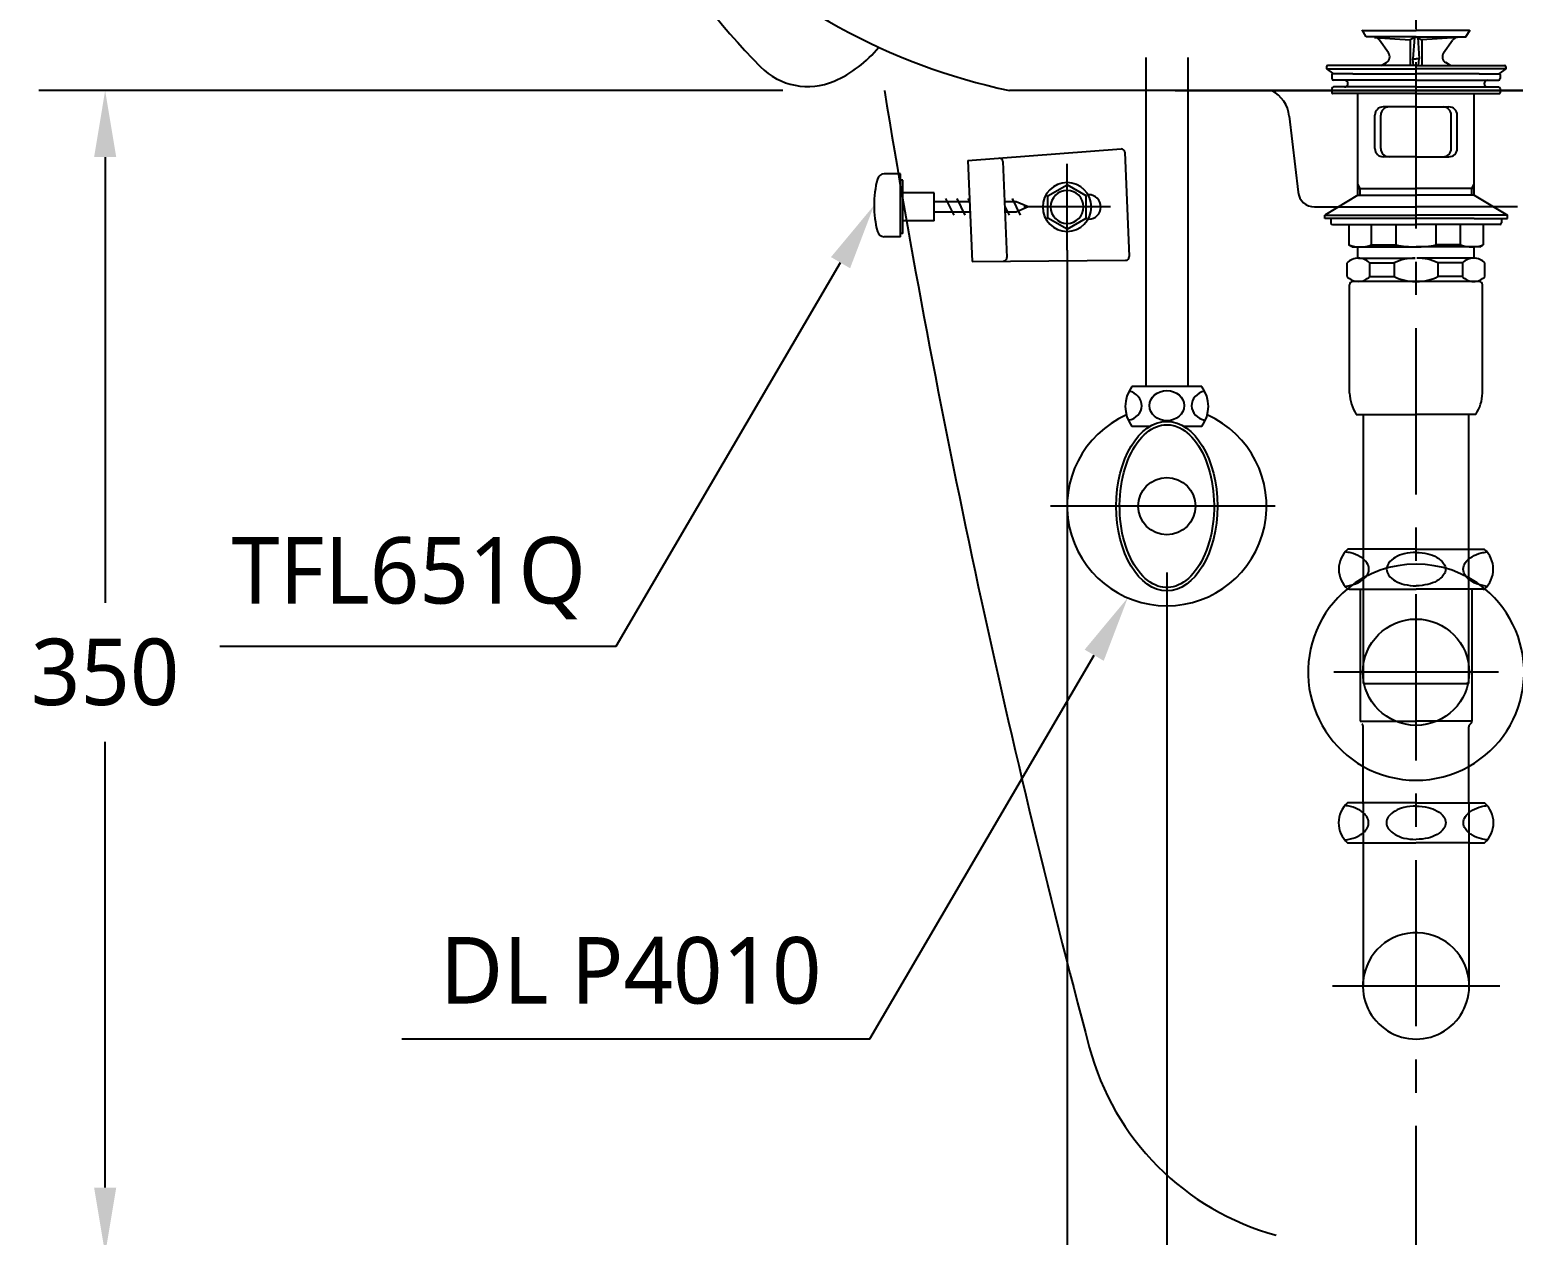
# Model space of a CAD drawing. Extents: x 6362 to 12807, y 0 to 2100.
# Drawn here: x 10489.4 to 10935.9, y 369.8 to 732.5 of the extents above; entities that cross this region are included whole.
import ezdxf

# ---------------------------------------------------------------- set-up
doc = ezdxf.new("R2010")
doc.units = 0
doc.header["$LTSCALE"] = 20
doc.header["$MEASUREMENT"] = 0
doc.linetypes.add('CENTER', pattern=[2, 1.25, -0.25, 0.25, -0.25])
doc.layers.get('0').update_dxf_attribs({"linetype": 'CONTINUOUS'})
doc.layers.get('DEFPOINTS').update_dxf_attribs({"linetype": 'CONTINUOUS'})
for name, color, linetype in [('1', 1, 'CONTINUOUS'), ('3', 3, 'CONTINUOUS'), ('4', 4, 'CONTINUOUS'), ('6', 6, 'CONTINUOUS'), ('7', 7, 'CONTINUOUS'), ('CENTER', 2, 'CENTER')]:
    doc.layers.add(name, color=color, linetype=linetype)
doc.styles.get("Standard").update_dxf_attribs({"font": 'NanumGothic.ttf'})
doc.dimstyles.get("Standard").update_dxf_attribs({"dimtxt": 2.5, "dimasz": 2, "dimexe": 2, "dimexo": 1, "dimgap": 1.5, "dimtad": 1, "dimdec": 0, "dimlfac": 10, "dimrnd": 0.5, "dimzin": 0, "dimdsep": 46, "dimtxsty": 'Standard', "dimcen": 0, "dimclrt": 2, "dimadec": 0, "dimazin": 0, "dimtfac": 1, "dimtdec": 0, "dimtmove": 0, "dimatfit": 3, "dimfxl": 1, "dimtolj": 1, "dimtzin": 0, "dimarcsym": 0})

# ---------------------------------------------------------------- blocks, each defined once
blk = doc.blocks.new('*D93')
at = {"color": 3, "lineweight": -2, "transparency": 16777216}
for p, q in [((10831.66, 569.14), (10831.66, 275.93)), ((10981.66, 569.14), (10981.66, 275.93)), ((10961.66, 295.93), (10851.66, 295.93))]:
    blk.add_line(p, q, dxfattribs=at)
at = {"color": 3, "transparency": 16777216}
for points in [[(10851.66, 299.26), (10851.66, 292.59), (10831.66, 295.93)], [(10961.66, 299.26), (10961.66, 292.59), (10981.66, 295.93)]]:
    blk.add_solid(points, dxfattribs=at)
at = {"layer": 'DEFPOINTS', "color": 0, "transparency": 16777216}
for p in [(10831.66, 569.14), (10981.66, 569.14), (10831.66, 295.93)]:
    blk.add_point(p, dxfattribs=at)
at = {"color": 2, "transparency": 16777216, "insert": (10906.66, 316.78), "char_height": 20, "attachment_point": 5}
blk.add_mtext('\\A1;150', dxfattribs=at)
blk = doc.blocks.new('*D94')
at = {"color": 3, "lineweight": -2, "transparency": 16777216}
for p, q in [((10716.1, 714.14), (10492.16, 714.14)), ((10512.16, 694.14), (10512.16, 560.04)), ((10512.16, 384.14), (10512.16, 518.24)), ((10906.66, 364.14), (10492.16, 364.14))]:
    blk.add_line(p, q, dxfattribs=at)
at = {"color": 3, "transparency": 16777216}
for points in [[(10508.83, 694.14), (10515.5, 694.14), (10512.16, 714.14)], [(10508.83, 384.14), (10515.5, 384.14), (10512.16, 364.14)]]:
    blk.add_solid(points, dxfattribs=at)
at = {"layer": 'DEFPOINTS', "color": 0, "transparency": 16777216}
for p in [(10716.1, 714.14), (10512.16, 364.14), (10906.66, 364.14)]:
    blk.add_point(p, dxfattribs=at)
at = {"color": 2, "transparency": 16777216, "insert": (10512.16, 539.14), "char_height": 20, "attachment_point": 5}
blk.add_mtext('\\A1;350', dxfattribs=at)
blk = doc.blocks.new('*D88')
at = {"layer": '1', "color": 3, "lineweight": -2, "transparency": 16777216}
for p, q in [((10801.66, 666.14), (10801.66, 222.97)), ((11011.66, 666.14), (11011.66, 222.97)), ((10821.66, 242.97), (10991.66, 242.97))]:
    blk.add_line(p, q, dxfattribs=at)
at = {"layer": '1', "color": 3, "transparency": 16777216}
for points in [[(10821.66, 246.3), (10821.66, 239.64), (10801.66, 242.97)], [(10991.66, 246.3), (10991.66, 239.64), (11011.66, 242.97)]]:
    blk.add_solid(points, dxfattribs=at)
at = {"layer": 'DEFPOINTS', "color": 0, "transparency": 16777216}
for p in [(10801.66, 666.14), (11011.66, 666.14), (11011.66, 242.97)]:
    blk.add_point(p, dxfattribs=at)
at = {"layer": '1', "color": 2, "transparency": 16777216, "insert": (10906.66, 263.81), "char_height": 20, "attachment_point": 5}
blk.add_mtext('\\A1;210', dxfattribs=at)

msp = doc.modelspace()

# ---------------------------------------------------------------- linework, layer by layer
msp.add_arc((10723.61988, 735.36885), 20, 224.5901609, 293.3261404)
at = {"layer": '1', "color": 3}
for p, q in [((10665.90899, 546.99539), (10733.46479, 662.38035)), ((10546.63414, 546.99539), (10665.90899, 546.99539)), ((10742.23984, 428.90026), (10809.79564, 544.28522)), ((10601.47297, 428.90026), (10742.23984, 428.90026))]:
    msp.add_line(p, q, dxfattribs=at)
for points in [[(10730.58822, 664.06453), (10736.34136, 660.69617), (10743.56987, 679.63977)], [(10806.91907, 545.9694), (10812.67221, 542.60104), (10819.90072, 561.54464)]]:
    msp.add_solid(points, dxfattribs=at)
at = {"layer": '3'}
for p, q in [((10891.6625, 730.33724), (10890.43118, 732.46995)), ((10890.54772, 732.2681), (10906.6625, 732.2681)), ((10922.77729, 732.2681), (10906.6625, 732.2681)), ((10921.6625, 730.33724), (10922.89383, 732.46995)), ((10906.6625, 730.33724), (10891.6625, 730.33724)), ((10894.17778, 730.15295), (10904.9125, 729.45158)), ((10898.38784, 725.45795), (10895.66964, 729.31092)), ((10906.6625, 730.33724), (10904.9125, 729.45158)), ((10904.9125, 729.45158), (10904.9125, 721.73724)), ((10906.14483, 730.07525), (10905.7125, 723.66737)), ((10906.6625, 730.33724), (10908.4125, 729.45158)), ((10906.6625, 730.33724), (10921.6625, 730.33724)), ((10907.18018, 730.07525), (10907.6125, 723.66737)), ((10919.14723, 730.15295), (10908.4125, 729.45158)), ((10908.4125, 729.45158), (10908.4125, 721.73724)), ((10914.93717, 725.45795), (10917.65537, 729.31092)), ((10905.7125, 723.69157), (10906.6625, 723.69157)), ((10905.9156, 721.73724), (10905.7125, 723.69157)), ((10907.6125, 723.69157), (10906.6625, 723.69157)), ((10907.40941, 721.73724), (10907.6125, 723.69157)), ((10879.6625, 721.33724), (10879.6625, 720.73724)), ((10879.6625, 720.73724), (10906.6625, 720.73724)), ((10879.6625, 720.73724), (10881.80473, 719.23724)), ((10889.3625, 721.73724), (10880.0625, 721.73724)), ((10881.36067, 719.03724), (10881.36067, 717.73724)), ((10887.6625, 719.23724), (10881.56067, 719.23724)), ((10887.6625, 719.23724), (10906.6625, 719.23724)), ((10906.6625, 721.73724), (10889.3625, 721.73724)), ((10896.30608, 721.73724), (10897.7536, 722.57297)), ((10906.6625, 721.73724), (10923.9625, 721.73724)), ((10933.6625, 720.73724), (10906.6625, 720.73724)), ((10925.66251, 719.23724), (10906.6625, 719.23724)), ((10917.01893, 721.73724), (10915.57141, 722.57297)), ((10923.9625, 721.73724), (10933.2625, 721.73724)), ((10925.66251, 719.23724), (10931.76434, 719.23724)), ((10933.6625, 720.73724), (10931.52028, 719.23724)), ((10931.96434, 719.03724), (10931.96434, 717.73724)), ((10933.6625, 721.33724), (10933.6625, 720.73724)), ((10881.36067, 714.73724), (10881.36067, 713.43724)), ((10906.6625, 717.23724), (10881.86067, 717.23724)), ((10906.6625, 715.23724), (10881.86067, 715.23724)), ((10906.6625, 717.23724), (10931.46434, 717.23724)), ((10906.6625, 715.23724), (10931.46434, 715.23724)), ((10931.96434, 714.73724), (10931.96434, 713.43724)), ((10906.6625, 713.23724), (10881.56067, 713.23724)), ((10889.1625, 682.64283), (10889.1625, 713.23724)), ((10906.6625, 713.23724), (10931.76434, 713.23724)), ((10924.1625, 682.64283), (10924.1625, 713.23724)), ((10894.28814, 696.73724), (10894.28814, 706.73724)), ((10896.0559, 696.73724), (10896.0559, 706.73724)), ((10906.6625, 709.23724), (10896.78814, 709.23724)), ((10906.6625, 709.23724), (10916.53687, 709.23724)), ((10917.26911, 696.73724), (10917.26911, 706.73724)), ((10919.03687, 696.73724), (10919.03687, 706.73724)), ((10771.82088, 693.15319), (10817.88341, 696.59124)), ((10771.82088, 693.15319), (10773.07444, 662.72901)), ((10782.34549, 692.77207), (10783.53202, 663.97466)), ((10819.01067, 695.58737), (10820.30453, 664.18518)), ((10906.6625, 694.23724), (10896.78814, 694.23724)), ((10906.6625, 694.23724), (10916.53687, 694.23724)), ((10751.54987, 689.08977), (10746.60344, 689.08977)), ((10751.54987, 670.18977), (10751.54987, 689.08977)), ((10752.163, 687.17533), (10751.54987, 687.17533)), ((10752.163, 683.34283), (10752.163, 687.17533)), ((10752.163, 674.94283), (10752.163, 683.34283)), ((10761.613, 683.34283), (10752.163, 683.34283)), ((10761.613, 674.94283), (10761.613, 683.34283)), ((10889.8625, 684.73724), (10889.1625, 685.94968)), ((10889.1625, 684.73724), (10906.6625, 684.73724)), ((10889.8625, 682.64283), (10889.8625, 684.73724)), ((10924.1625, 684.73724), (10906.6625, 684.73724)), ((10923.4625, 684.73724), (10924.1625, 685.94968)), ((10923.4625, 682.64283), (10923.4625, 684.73724)), ((10772.33541, 680.66533), (10761.613, 680.66533)), ((10765.09826, 681.66533), (10767.53627, 676.62033)), ((10768.4302, 681.66533), (10770.8682, 676.62033)), ((10771.76213, 681.66533), (10772.3438, 680.46167)), ((10786.2958, 680.66533), (10782.84432, 680.66533)), ((10782.90054, 679.30094), (10784.19595, 676.62033)), ((10785.08988, 681.66533), (10787.52788, 676.62033)), ((10789.97144, 679.14283), (10786.2958, 680.66533)), ((10789.97144, 679.14283), (10786.2958, 677.62033)), ((10808.12291, 682.81783), (10807.97933, 682.81783)), ((10889.1625, 682.64283), (10879.1625, 676.64283)), ((10889.1625, 682.64283), (10906.6625, 682.64283)), ((10924.1625, 682.64283), (10906.6625, 682.64283)), ((10924.1625, 682.64283), (10934.1625, 676.64283)), ((10752.163, 671.11033), (10752.163, 674.94283)), ((10761.613, 674.94283), (10752.163, 674.94283)), ((10772.46088, 677.62033), (10761.613, 677.62033)), ((10786.2958, 677.62033), (10782.96978, 677.62033)), ((10808.12291, 675.46783), (10807.97933, 675.46783)), ((10879.1625, 675.64283), (10879.1625, 676.64283)), ((10879.1625, 676.64283), (10906.6625, 676.64283)), ((10889.1625, 675.64283), (10879.1625, 675.64283)), ((10880.97038, 675.64283), (10880.97038, 674.34283)), ((10924.1625, 675.64283), (10889.1625, 675.64283)), ((10934.1625, 676.64283), (10906.6625, 676.64283)), ((10924.1625, 675.64283), (10934.1625, 675.64283)), ((10932.35463, 675.64283), (10932.35463, 674.34283)), ((10934.1625, 675.64283), (10934.1625, 676.64283)), ((10751.54987, 670.18977), (10746.60344, 670.18977)), ((10752.163, 671.11033), (10751.54987, 671.11033)), ((10881.47038, 673.84283), (10886.47038, 673.84283)), ((10886.47038, 673.84283), (10886.47038, 667.72019)), ((10886.47038, 673.84283), (10906.6625, 673.84283)), ((10893.24516, 667.72019), (10893.24516, 673.84283)), ((10900.64582, 667.72019), (10900.64582, 673.84283)), ((10926.85463, 673.84283), (10906.6625, 673.84283)), ((10912.67919, 667.72019), (10912.67919, 673.84283)), ((10920.07985, 667.72019), (10920.07985, 673.84283)), ((10931.85463, 673.84283), (10926.85463, 673.84283)), ((10926.85463, 673.84283), (10926.85463, 667.72019)), ((10887.47038, 667.14283), (10886.47038, 667.72019)), ((10887.47038, 667.14283), (10888.87038, 667.14283)), ((10888.87038, 667.14283), (10906.6625, 667.14283)), ((10889.1625, 663.7316), (10889.1625, 667.14283)), ((10893.24516, 667.72019), (10900.64582, 667.72019)), ((10924.45463, 667.14283), (10906.6625, 667.14283)), ((10920.07985, 667.72019), (10912.67919, 667.72019)), ((10924.1625, 663.7316), (10924.1625, 667.14283)), ((10925.85463, 667.14283), (10924.45463, 667.14283)), ((10925.85463, 667.14283), (10926.85463, 667.72019)), ((10773.07444, 662.72901), (10819.26367, 663.09199)), ((10885.91881, 658.18062), (10885.91881, 662.29387)), ((10889.3062, 663.73724), (10906.41881, 663.73724)), ((10892.69359, 662.29387), (10892.69359, 658.18062)), ((10892.69359, 662.29387), (10900.09425, 662.29387)), ((10900.09425, 662.29387), (10900.09425, 658.18062)), ((10924.01881, 663.73724), (10906.9062, 663.73724)), ((10920.63142, 662.29387), (10913.23076, 662.29387)), ((10913.23076, 662.29387), (10913.23076, 658.18062)), ((10920.63142, 662.29387), (10920.63142, 658.18062)), ((10927.4062, 658.18062), (10927.4062, 662.29387)), ((10906.6625, 656.73724), (10887.6625, 656.73724)), ((10892.69359, 658.18062), (10900.09425, 658.18062)), ((10924.01881, 656.73724), (10906.6625, 656.73724)), ((10920.63142, 658.18062), (10913.23076, 658.18062)), ((10923.4625, 656.73724), (10924.01881, 656.73724)), ((10924.01881, 656.73724), (10924.41881, 656.73724)), ((10925.6625, 656.73724), (10924.1625, 656.73724)), ((10886.6625, 623.1349), (10886.6625, 655.73724)), ((10926.6625, 623.1349), (10926.6625, 655.73724)), ((10926.6625, 650.373), (10926.6625, 655.73724)), ((10888.66251, 616.73724), (10906.6625, 616.73724)), ((10890.7875, 616.73724), (10890.7875, 535.73724)), ((10924.6625, 616.73724), (10906.6625, 616.73724)), ((10922.5375, 535.73724), (10922.5375, 616.73724)), ((10890.7875, 535.73724), (10922.5375, 535.73724)), ((10922.5375, 535.73724), (10921.8375, 535.73724))]:
    msp.add_line(p, q, dxfattribs=at)
for points in [[(10801.63828, 672.48843), (10795.8875, 675.80864), (10795.8875, 682.47703), (10801.63828, 685.79724)], [(10801.63828, 672.48843), (10807.38905, 675.80864), (10807.38905, 682.47703), (10801.63828, 685.79724)]]:
    msp.add_lwpolyline(points, dxfattribs=at)
for centre, radius, start, end in [((10894.03539, 728.15799), 2, 35.2023251, 86.2618095), ((10919.28961, 728.15799), 2, 93.7381905, 144.7976749), ((10896.7536, 724.30502), 2, 300, 35.2023251), ((10916.57141, 724.30502), 2, 144.7976749, 240), ((10880.0625, 721.33724), 0.4, 90, 180), ((10881.56067, 719.03724), 0.2, 90, 180), ((10931.76434, 719.03724), 0.2, 0, 90), ((10933.2625, 721.33724), 0.4, 0, 90), ((10881.86067, 717.73724), 0.5, 180, 270), ((10881.86067, 714.73724), 0.5, 90, 180), ((10885.1625, 716.23724), 1, 270, 90), ((10928.1625, 716.23724), 1, 90, 270), ((10931.46434, 717.73724), 0.5, 270, 0), ((10931.46434, 714.73724), 0.5, 0, 90), ((10881.56067, 713.43724), 0.2, 180, 270), ((10931.76434, 713.43724), 0.2, 270, 0), ((10896.78814, 706.73724), 2.5, 90, 180), ((10898.5559, 706.73724), 2.5, 90, 180), ((10914.76911, 706.73724), 2.5, 0, 90), ((10916.53687, 706.73724), 2.5, 0, 90), ((10817.96156, 695.54415), 1.05, 2.3594117, 94.2685641), ((10896.78814, 696.73724), 2.5, 180, 270), ((10898.5559, 696.73724), 2.5, 180, 270), ((10914.76911, 696.73724), 2.5, 270, 0), ((10916.53687, 696.73724), 2.5, 270, 0), ((10781.29638, 692.72884), 1.05, 2.3594117, 93.7915079), ((10746.60344, 686.98977), 2.1, 90, 165.5224878), ((10775.06987, 679.63977), 31.5, 165.5224878, 194.4775122), ((10801.6625, 679.14283), 7.35, 90.1888703, 269.8111297), ((10801.6625, 679.14283), 4.9875, 90.2783358, 269.7216642), ((10801.61405, 679.14283), 7.35, 270.1888703, 89.8111297), ((10801.61405, 679.14283), 4.9875, 270.2783358, 89.7216642), ((10808.12291, 679.14283), 3.675, 270, 90), ((10881.47038, 674.34283), 0.5, 180, 270), ((10931.85463, 674.34283), 0.5, 270, 0), ((10746.60344, 672.28977), 2.1, 194.4775122, 270), ((10889.85777, 677.32204), 10.18185, 250.567925, 289.432075), ((10906.47036, 696.59517), 29.45658, 258.5955662, 270.3737354), ((10906.85465, 696.59517), 29.45658, 269.6262646, 281.4044338), ((10923.46724, 677.32204), 10.18185, 250.567925, 289.432075), ((10782.48291, 663.93143), 1.05, 270.9273155, 2.3594117), ((10819.25542, 664.14196), 1.05, 270.4502592, 2.3594117), ((10889.3062, 659.02944), 4.70435, 43.9409373, 136.0590627), ((10906.19661, 650.13276), 13.60629, 89.0642953, 116.6471866), ((10907.1284, 650.13276), 13.60629, 63.3528134, 90.9357047), ((10924.01881, 659.02944), 4.70435, 43.9409373, 136.0590627), ((10889.3062, 661.44504), 4.70435, 223.9409373, 316.0590627), ((10887.6625, 655.73724), 1, 90, 180), ((10906.19661, 670.34172), 13.60629, 243.3528134, 270.9357047), ((10907.1284, 670.34172), 13.60629, 269.0642953, 296.6471866), ((10924.01881, 661.44504), 4.70435, 223.9409373, 316.0590627), ((10925.6625, 655.73724), 1, 0, 90), ((10899.65091, 623.68383), 13, 182.4200434, 212.3000082), ((10913.6741, 623.68383), 13, 327.6999918, 357.5799566)]:
    msp.add_arc(centre, radius, start, end, dxfattribs=at)
at = {"layer": '4'}
for p, q in [((10890.4125, 576.18161), (10886.121, 576.18161)), ((10906.6625, 576.18161), (10890.4125, 576.18161)), ((10906.6625, 576.18161), (10922.9125, 576.18161)), ((10922.9125, 576.18161), (10927.20401, 576.18161)), ((10886.5125, 564.18161), (10886.121, 564.18161)), ((10886.5125, 564.18161), (10906.6625, 564.18161)), ((10889.8625, 564.18161), (10889.8625, 524.40148)), ((10926.8125, 564.18161), (10906.6625, 564.18161)), ((10923.4625, 564.18161), (10923.4625, 524.40148)), ((10926.8125, 564.18161), (10927.20401, 564.18161)), ((10931.43754, 539.14283), (10881.88747, 539.14283)), ((10889.8625, 524.40148), (10906.6625, 524.40148)), ((10890.7875, 499.57741), (10890.7875, 522.7566)), ((10923.4625, 524.40148), (10906.6625, 524.40148)), ((10922.5375, 499.57741), (10922.5375, 522.7566)), ((10890.7875, 499.88161), (10886.04305, 499.88161)), ((10906.58456, 499.88161), (10890.7875, 499.88161)), ((10890.7875, 499.57741), (10890.7875, 444.68161)), ((10906.58456, 499.88161), (10906.6625, 499.88161)), ((10906.74045, 499.88161), (10906.6625, 499.88161)), ((10906.74045, 499.88161), (10922.5375, 499.88161)), ((10922.5375, 499.88161), (10927.28196, 499.88161)), ((10922.5375, 499.57741), (10922.5375, 444.68161)), ((10886.04305, 487.88161), (10890.7875, 487.88161)), ((10890.7875, 487.88161), (10906.58456, 487.88161)), ((10922.5375, 487.88161), (10906.74045, 487.88161)), ((10922.5375, 487.88161), (10927.28196, 487.88161)), ((10931.83597, 444.68161), (10881.48904, 444.68161))]:
    msp.add_line(p, q, dxfattribs=at)
for points in [[(10892.46768, 570.18161, 0.15521739), (10891.87718, 572.03793, 0.106747244), (10889.81548, 573.92861, 0.07304301), (10887.04561, 575.04662, 0.028511088), (10885.31686, 575.36264, 0.05952259)], [(10898.38221, 571.92054, 0.327290453), (10898.38221, 568.44267, 0.106373385), (10900.40501, 566.64607, 0.071219107), (10903.10496, 565.59235, 0.057537424), (10906.6625, 565.18161, 0.057537424)], [(10906.6625, 575.18161, 0.057537424), (10903.10496, 574.77086, 0.071219107), (10900.40501, 573.71714, 0.106373365), (10898.38221, 571.92054, 0.159482965)], [(10906.6625, 575.18161, -0.057537424), (10910.22005, 574.77086, -0.071219107), (10912.92, 573.71714, -0.106373365), (10914.9428, 571.92054, -0.159482965)], [(10914.9428, 571.92054, -0.327290453), (10914.9428, 568.44267, -0.106373385), (10912.92, 566.64607, -0.071219107), (10910.22005, 565.59235, -0.057537424), (10906.6625, 565.18161, -0.057537424)], [(10920.85733, 570.18161, -0.15521739), (10921.44783, 572.03793, -0.106747244), (10923.50953, 573.92861, -0.07304301), (10926.2794, 575.04662, -0.028511088), (10928.00815, 575.36264, -0.05952259)], [(10885.31686, 565.00057, 0.028511088), (10887.04561, 565.31659, 0.07304301), (10889.81548, 566.4346, 0.106747244), (10891.87718, 568.32528, 0.15521739), (10892.46768, 570.18161, 0.15521739)], [(10928.00815, 565.00057, -0.028511088), (10926.2794, 565.31659, -0.07304301), (10923.50953, 566.4346, -0.106747244), (10921.44783, 568.32528, -0.15521739), (10920.85733, 570.18161, -0.15521739)], [(10890.7875, 496.86707, 0.049056062), (10889.73753, 497.62861, 0.07304301), (10886.96766, 498.74662, 0.028511088), (10885.23891, 499.06264)], [(10892.38973, 493.88161, 0.15521739), (10891.79923, 495.73793, 0.054411203), (10890.84609, 496.81449, 0.054411203)], [(10898.30426, 495.62054, 0.327290453), (10898.30426, 492.14267, 0.106373385), (10900.32706, 490.34607, 0.071219107), (10903.02701, 489.29235, 0.057537424), (10906.58456, 488.88161, 0.057537424)], [(10906.6625, 498.88141, 0.058789896), (10903.02701, 498.47086, 0.071219107), (10900.32706, 497.41714, 0.106373365), (10898.30426, 495.62054, 0.159482965)], [(10906.6625, 498.88141, -0.058789896), (10910.298, 498.47086, -0.071219107), (10912.99795, 497.41714, -0.106373365), (10915.02075, 495.62054, -0.159482965)], [(10915.02075, 495.62054, -0.327290453), (10915.02075, 492.14267, -0.106373385), (10912.99795, 490.34607, -0.071219107), (10910.298, 489.29235, -0.057537424), (10906.74045, 488.88161, -0.057537424)], [(10920.93528, 493.88161, -0.15521739), (10921.52578, 495.73793, -0.054949864), (10922.48947, 496.82405, -0.054949864)], [(10922.5375, 496.86707, -0.049056062), (10923.58748, 497.62861, -0.07304301), (10926.35735, 498.74662, -0.028511088), (10928.0861, 499.06264)], [(10890.84785, 490.95033, 0.054320903), (10891.79923, 492.02528, 0.15521739), (10892.38973, 493.88161)], [(10922.48142, 490.94645, -0.054539036), (10921.52578, 492.02528, -0.15521739), (10920.93528, 493.88161)], [(10885.23891, 488.70057, 0.028511088), (10886.96766, 489.01659, 0.07304301), (10889.73753, 490.1346, 0.049056062), (10890.7875, 490.89614, 0.049056062)], [(10928.0861, 488.70057, -0.028511088), (10926.35735, 489.01659, -0.07304301), (10923.58748, 490.1346, -0.049056062), (10922.5375, 490.89614, -0.049056062)]]:
    msp.add_lwpolyline(points, format="xyb", dxfattribs=at)
msp.add_circle((10906.6625, 539.18161), 16, dxfattribs=at)
for centre, radius, start, end in [((10891.4125, 570.18161), 8, 131.4096221, 228.5903779), ((10921.9125, 570.18161), 8, 311.4096221, 48.5903779), ((10906.6625, 539.18161), 32.5, 50.5529208, 129.4470792), ((10906.6625, 539.18161), 32.5, 129.4470792, 240.760487), ((10906.6625, 539.18161), 32.5, 299.239513, 50.5529208), ((10889.8625, 522.75661), 0.925, 0, 58.7025878), ((10923.4625, 522.75661), 0.925, 121.2974122, 180), ((10922.4625, 524.40148), 1, 301.2974122, 0), ((10906.6625, 539.18161), 32.5, 240.760487, 299.239513), ((10891.33456, 493.88161), 8, 131.4096221, 228.5903779), ((10921.99045, 493.88161), 8, 311.4096221, 48.5903779), ((10906.6625, 444.80661), 16, 7.1666434, 180), ((10906.6625, 444.80661), 16, 172.8333566, 7.1666434)]:
    msp.add_arc(centre, radius, start, end, dxfattribs=at)
at = {"layer": '6'}
for p, q in [((10825.3125, 724.14283), (10825.3125, 625.14283)), ((10838.0125, 724.14283), (10838.0125, 625.14283)), ((10838.0125, 625.14283), (10821.1625, 625.14283)), ((10842.1625, 625.14283), (10838.0125, 625.14283)), ((10826.52231, 613.14283), (10821.1625, 613.14283)), ((10842.1625, 613.14283), (10836.8027, 613.14283)), ((10864.28908, 589.14283), (10796.69338, 589.14283))]:
    msp.add_line(p, q, dxfattribs=at)
msp.add_circle((10831.6625, 589.14283), 8.61509, dxfattribs=at)
for centre, radius, start, end in [((10829.1625, 619.14283), 10, 143.1301024, 216.8698976), ((10834.1625, 619.14283), 10, 323.1301024, 36.8698976), ((10831.6625, 589.14283), 30, 113.9172512, 66.0827488)]:
    msp.add_arc(centre, radius, start, end, dxfattribs=at)
for centre, major_axis, start_param, end_param in [((10818.88924, 619.37042), (-5.22946, 0), 1.800504354, 4.443057795), ((10844.34518, 619.37042), (5.22946, 0), 1.82411945, 4.498970222)]:
    msp.add_ellipse(centre, major_axis=major_axis, ratio=0.866391406, start_param=start_param, end_param=end_param, dxfattribs=at)
for centre, major_axis, ratio in [((10831.6625, 619.37042), (5.22946, 0), 0.866391406), ((10831.6625, 589.14283), (0, 25.5), 0.596528766)]:
    msp.add_ellipse(centre, major_axis=major_axis, ratio=ratio, dxfattribs=at)
msp.add_open_spline([(10831.6625, 613.64283), (10829.58211, 613.64283), (10827.48236, 612.83373), (10823.58614, 609.58867), (10821.81392, 607.14855), (10819.08806, 601.11984), (10818.13639, 597.54042), (10817.28599, 590.02528), (10817.38732, 586.09555), (10818.61921, 578.73814), (10819.7497, 575.3166), (10822.76213, 569.72739), (10824.64, 567.57015), (10828.64515, 564.92782), (10830.75067, 564.42624), (10834.90617, 565.02804), (10836.98791, 566.15089), (10840.73912, 569.98289), (10842.38786, 572.687), (10844.80224, 579.10837), (10845.56702, 582.81762), (10846.02869, 590.43205), (10845.72554, 594.33131), (10844.12271, 601.47373), (10842.82314, 604.71044), (10839.55225, 609.81723), (10837.58853, 611.67599), (10834.27081, 613.32815), (10832.9653, 613.64283), (10831.6625, 613.64283)], degree=3, knots=[0, 0, 0, 0, 0.461109739, 0.461109739, 0.922219478, 0.922219478, 1.383329216, 1.383329216, 1.844438955, 1.844438955, 2.305548694, 2.305548694, 2.766658433, 2.766658433, 3.227768172, 3.227768172, 3.688877911, 3.688877911, 4.149987649, 4.149987649, 4.611097388, 4.611097388, 5.072207127, 5.072207127, 5.533316866, 5.533316866, 5.994426605, 5.994426605, 6.283185307, 6.283185307, 6.283185307, 6.283185307], dxfattribs=at)
at = {"layer": '7'}
for p, q in [((10906.6625, 714.14283), (10784.29484, 714.14283)), ((10834.17843, 714.14283), (10906.6625, 714.14283)), ((10906.6625, 714.14283), (11029.03017, 714.14283)), ((10979.14658, 714.14283), (10906.6625, 714.14283)), ((10868.51077, 706.46963), (10871.1519, 683.56996)), ((10876.11898, 679.14283), (10906.6625, 679.14283)), ((10937.20603, 679.14283), (10906.6625, 679.14283))]:
    msp.add_line(p, q, dxfattribs=at)
for centre, radius, start, end in [((10824.08021, 899.69174), 189.76636, 192.1295624, 257.8978969), ((10866.04921, 875.775), 220, 196.4812319, 224.5901609), ((10717.68042, 749.14283), 35, 293.3261404, 321.1934841), ((13707.3783, 1198.04572), 3000, 189.28241682, 194.90529373), ((10858.57663, 705.32388), 10, 6.5791353, 61.8719251), ((10876.11898, 684.14283), 5, 186.5791353, 270), ((10885.62953, 446.95725), 80, 194.9052937, 254.7570667)]:
    msp.add_arc(centre, radius, start, end, dxfattribs=at)
at = {"layer": 'CENTER', "color": 1, "linetype": 'CENTER', "ltscale": 2}
msp.add_line((10906.6625, 352.66277), (10906.6625, 893.45344), dxfattribs=at)
at = {"layer": 'CENTER', "color": 2, "linetype": 'CENTER', "ltscale": 2}
for p, q in [((10801.6625, 666.14283), (10801.6625, 692.14283)), ((10814.6625, 679.14283), (10788.6625, 679.14283))]:
    msp.add_line(p, q, dxfattribs=at)

# ---------------------------------------------------------------- texts
at = {"layer": '1', "color": 2, "char_height": 20, "attachment_point": 5}
for s, insert in [('TFL651Q', (10603.50267, 567.44122)), ('DL P4010', (10670.33487, 449.34609))]:
    msp.add_mtext(s, dxfattribs=dict(at, insert=insert))

# ---------------------------------------------------------------- dimensions: what is measured, and where the dimension line sits
dim = msp.add_linear_dim(base=(10512.16306, 364.14283), p1=(10716.10157, 714.14283), p2=(10906.6625, 364.14283), angle=90, dimstyle='Standard', override={"dimtxt": 20, "dimasz": 20, "dimexe": 20, "dimexo": 0, "dimgap": 10, "dimtih": 1, "dimtoh": 1, "dimdec": 4, "dimlfac": 1, "dimzin": 8, "dimclrd": 3, "dimclre": 3, "dimtdec": 4, "dimarcsym": 1})
dim.commit()
dim.dimension.update_dxf_attribs({"geometry": '*D94', "text_midpoint": (10512.16306, 539.14283), "dimtype": 160})
dim = msp.add_linear_dim(base=(10831.6625, 295.92532), p1=(10981.6625, 569.14283), p2=(10831.6625, 569.14283), dimstyle='Standard', override={"dimtxt": 20, "dimasz": 20, "dimexe": 20, "dimexo": 0, "dimgap": 10, "dimdec": 4, "dimlfac": 1, "dimzin": 8, "dimclrd": 3, "dimclre": 3, "dimtdec": 4})
dim.commit()
dim.dimension.update_dxf_attribs({"geometry": '*D93', "text_midpoint": (10906.6625, 316.78369)})
at = {"layer": '1'}
dim = msp.add_linear_dim(base=(11011.6625, 242.96909), p1=(10801.6625, 666.14283), p2=(11011.6625, 666.14283), dimstyle='Standard', override={"dimtxt": 20, "dimasz": 20, "dimexe": 20, "dimexo": 0, "dimgap": 10, "dimdec": 4, "dimlfac": 1, "dimzin": 8, "dimclrd": 3, "dimclre": 3, "dimtdec": 4}, dxfattribs=at)
dim.commit()
dim.dimension.update_dxf_attribs({"geometry": '*D88', "text_midpoint": (10906.6625, 263.81315)})

doc.saveas('drawing.dxf')
